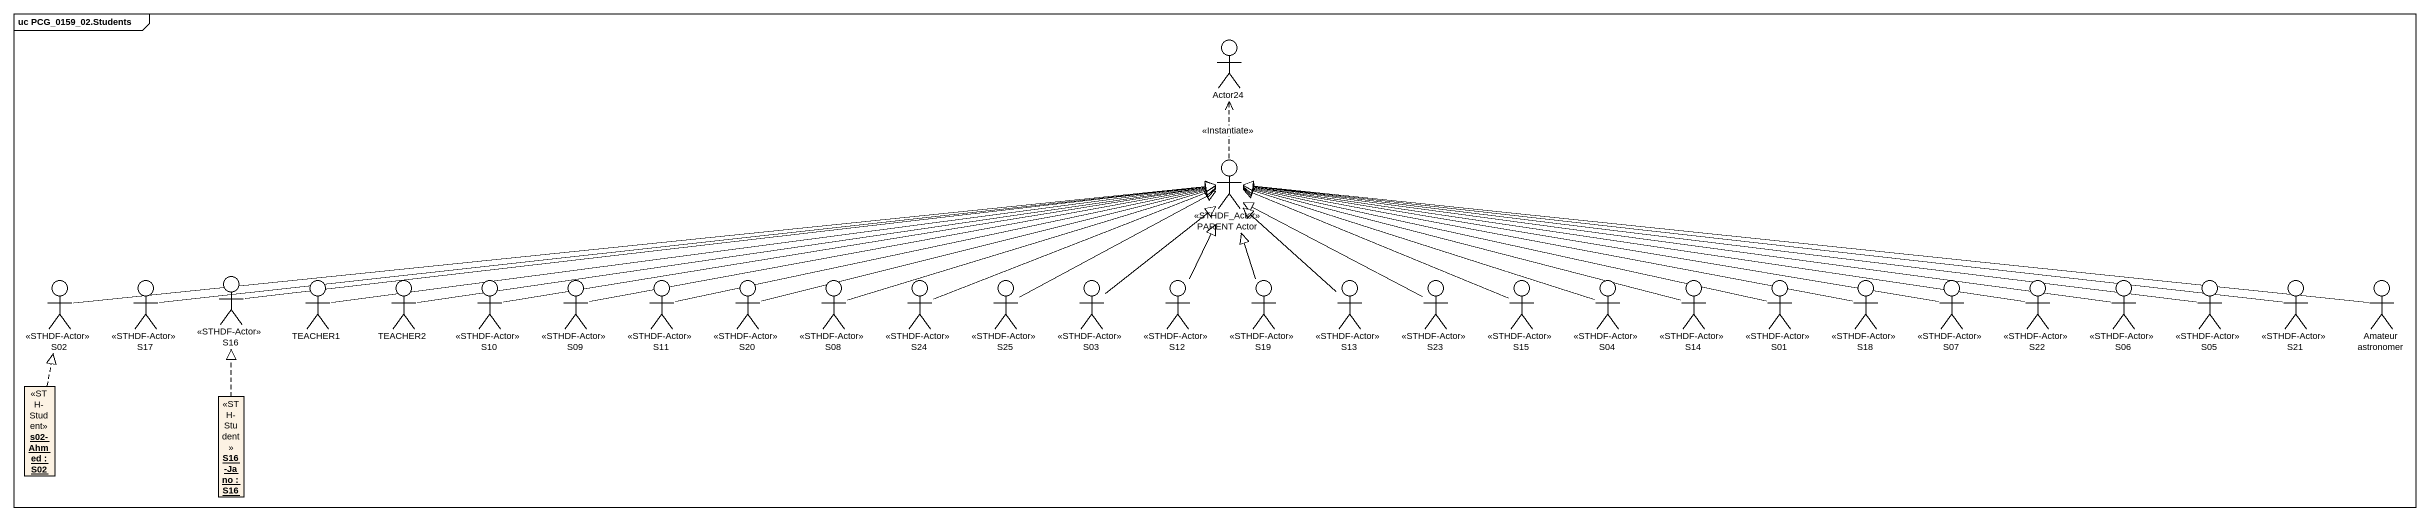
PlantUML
@startuml
mainframe uc PCG_0159_02.Students
allowmixing
hide circle
hide empty members
actor Actor24
actor "PARENT Actor" as PARENT_Actor <<STHDF_Actor>>
actor S02 <<STHDF-Actor>>
actor S17 <<STHDF-Actor>>
actor S16 <<STHDF-Actor>>
actor TEACHER1
actor TEACHER2
actor S10 <<STHDF-Actor>>
actor S09 <<STHDF-Actor>>
actor S11 <<STHDF-Actor>>
actor S20 <<STHDF-Actor>>
actor S08 <<STHDF-Actor>>
actor S24 <<STHDF-Actor>>
actor S25 <<STHDF-Actor>>
actor S03 <<STHDF-Actor>>
actor S12 <<STHDF-Actor>>
actor S19 <<STHDF-Actor>>
actor S13 <<STHDF-Actor>>
actor S23 <<STHDF-Actor>>
actor S15 <<STHDF-Actor>>
actor S04 <<STHDF-Actor>>
actor S14 <<STHDF-Actor>>
actor S01 <<STHDF-Actor>>
actor S18 <<STHDF-Actor>>
actor S07 <<STHDF-Actor>>
actor S22 <<STHDF-Actor>>
actor S06 <<STHDF-Actor>>
actor S05 <<STHDF-Actor>>
actor S21 <<STHDF-Actor>>
actor "Amateur astronomer" as Amateur_astronomer
object "s02-Ahmed : S02" as s02_Ahmed <<STH-Student>>
object "S16-Jano : S16" as S16_Jano <<STH-Student>>
PARENT_Actor .up.> Actor24 : <<Instantiate>>
S02 -right-|> PARENT_Actor
S17 -right-|> PARENT_Actor
S16 -right-|> PARENT_Actor
TEACHER1 -right-|> PARENT_Actor
TEACHER2 -right-|> PARENT_Actor
S10 -right-|> PARENT_Actor
S09 -right-|> PARENT_Actor
S11 -right-|> PARENT_Actor
S20 -right-|> PARENT_Actor
S08 -right-|> PARENT_Actor
S24 -right-|> PARENT_Actor
S25 -right-|> PARENT_Actor
S03 -up-|> PARENT_Actor
S12 -up-|> PARENT_Actor
S19 -up-|> PARENT_Actor
S13 -up-|> PARENT_Actor
S23 -left-|> PARENT_Actor
S15 -left-|> PARENT_Actor
S04 -left-|> PARENT_Actor
S14 -left-|> PARENT_Actor
S01 -left-|> PARENT_Actor
S18 -left-|> PARENT_Actor
S07 -left-|> PARENT_Actor
S22 -left-|> PARENT_Actor
S06 -left-|> PARENT_Actor
S05 -left-|> PARENT_Actor
S21 -left-|> PARENT_Actor
Amateur_astronomer -left-|> PARENT_Actor
s02_Ahmed .up.|> S02
S16_Jano .up.|> S16
@enduml
